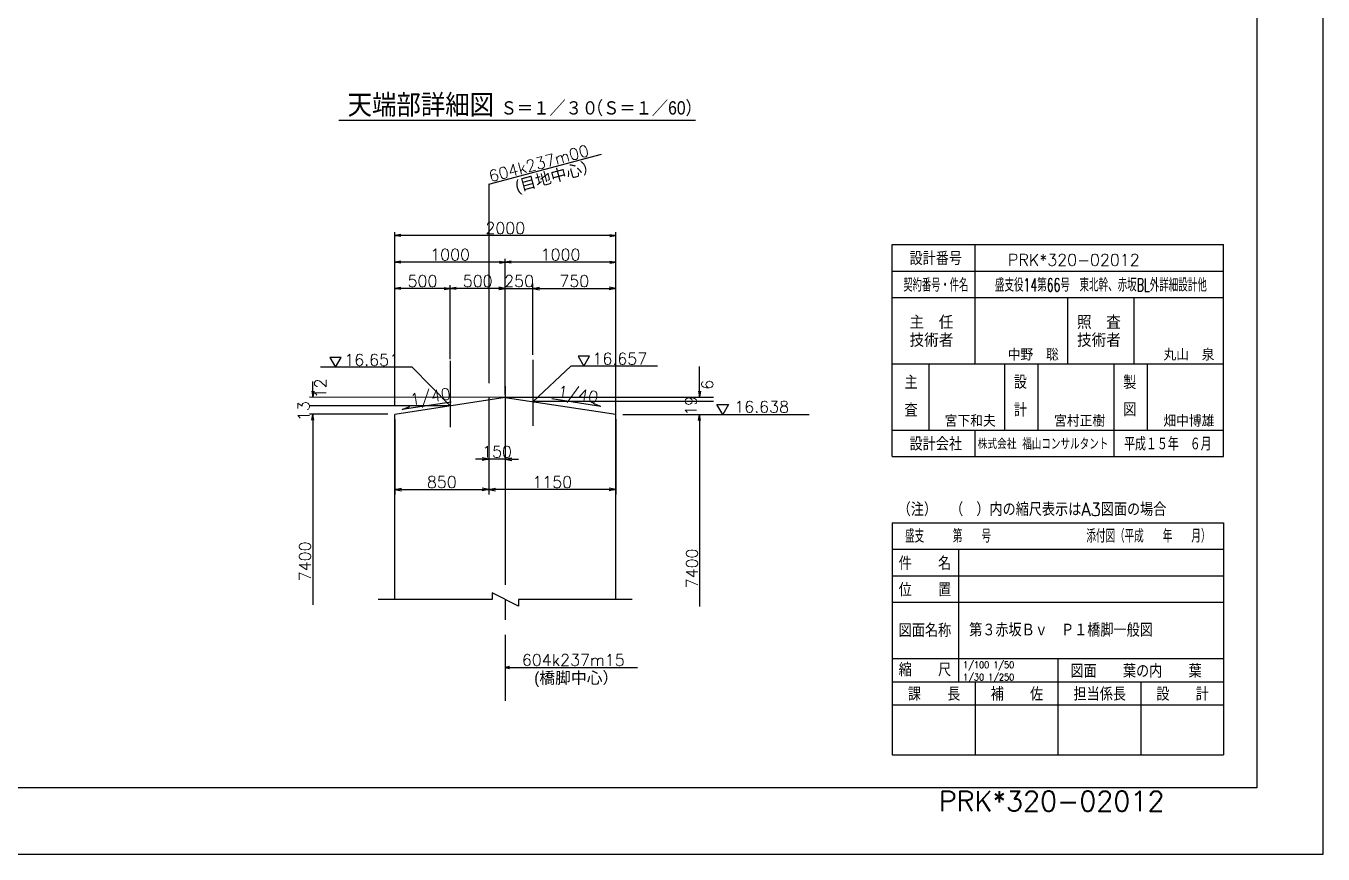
# Model space of a CAD drawing. Extents: x 284700 to 368800, y 984 to 60384.
# Drawn here: x 329653 to 368800, y 984 to 25983 of the extents above; entities that cross this region are included whole.
import ezdxf
from ezdxf.enums import TextEntityAlignment as Align

# ---------------------------------------------------------------- set-up
doc = ezdxf.new("R2010")
doc.units = 0
doc.header["$LTSCALE"] = 300
doc.header["$MEASUREMENT"] = 0
doc.linetypes.add('TEN1SEN1', pattern=[25, 20, -1.5, 2, -1.5])
doc.layers.get('0').update_dxf_attribs({"linetype": 'CONTINUOUS'})
doc.layers.get('DEFPOINTS').update_dxf_attribs({"linetype": 'CONTINUOUS'})
for name, color, linetype in [('タイトル', 3, 'CONTINUOUS'), ('勾配詳細図', 7, 'CONTINUOUS'), ('枠', 2, 'CONTINUOUS'), ('構造上部', 4, 'CONTINUOUS'), ('記号-1', 7, 'CONTINUOUS'), ('ﾀｲﾄﾙ', 7, 'CONTINUOUS')]:
    doc.layers.add(name, color=color, linetype=linetype)
doc.styles.add('MS明朝', font='MS PMincho.ttf')
doc.styles.get("Standard").update_dxf_attribs({"font": 'romans.shx', "bigfont": 'extfont.shx'})
doc.styles.add('STYLE1', font='romans.shx', dxfattribs={"bigfont": 'bigfont.shx'})
doc.dimstyles.new('DIMST1_30', dxfattribs={"dimscale": 100, "dimtxt": 3.5, "dimasz": 2, "dimexe": 1.5, "dimexo": 1.5, "dimgap": 0.5, "dimtad": 1, "dimdec": 0, "dimlfac": 0.3, "dimzin": 0, "dimdsep": 46, "dimtxsty": 'Standard', "dimblk": 'arrow_1', "dimcen": 1.5, "dimdle": 3, "dimclrd": 1, "dimclre": 1, "dimclrt": 3, "dimaunit": 1, "dimadec": 3, "dimazin": 0, "dimtfac": 1, "dimtdec": 0, "dimtix": 1, "dimtmove": 2, "dimatfit": 0, "dimldrblk": 'OPEN30', "dimfxl": 0, "dimtvp": 0.7, "dimtolj": 1, "dimtzin": 0, "dimarcsym": 0})
doc.dimstyles.new('style1', dxfattribs={"dimscale": 100, "dimtxt": 3.5, "dimasz": 1.8, "dimexe": 1, "dimexo": 0.5, "dimgap": 0.5, "dimtad": 1, "dimdec": 0, "dimzin": 0, "dimdsep": 46, "dimtxsty": 'Standard', "dimblk": 'OPEN', "dimcen": 0.09, "dimclrd": 1, "dimclre": 1, "dimclrt": 3, "dimaunit": 1, "dimadec": 0, "dimazin": 0, "dimtfac": 1, "dimtdec": 0, "dimtofl": 0, "dimtmove": 0, "dimatfit": 3, "dimldrblk": 'OPEN', "dimfxl": 0, "dimtolj": 1, "dimtzin": 0, "dimarcsym": 0})

# ---------------------------------------------------------------- blocks, each defined once
blk = doc.blocks.new('_Open')
at = {"color": 0, "linetype": 'Continuous', "lineweight": -2}
for p, q in [((-1, 0.17), (0, 0)), ((-1, -0.17), (0, 0)), ((0, 0), (-1, 0))]:
    blk.add_line(p, q, dxfattribs=at)
blk = doc.blocks.new('*D119')
at = {"layer": 'DEFPOINTS', "color": 0}
for p in [(340787, 19654), (340787, 14478), (347453, 14259)]:
    blk.add_point(p, dxfattribs=at)
at = {"layer": '勾配詳細図', "color": 1, "lineweight": -2}
for p, q in [((340787, 14528), (340787, 19754)), ((347273, 19654), (340967, 19654)), ((347453, 14309), (347453, 19754))]:
    blk.add_line(p, q, dxfattribs=at)
at = {"layer": '勾配詳細図', "color": 1, "lineweight": -2, "xscale": 180, "yscale": 180, "zscale": 180, "rotation": 180}
blk.add_blockref('_Open', (340787, 19654), dxfattribs=at)
at = {"layer": '勾配詳細図', "color": 1, "lineweight": -2, "xscale": 180, "yscale": 180, "zscale": 180}
blk.add_blockref('_Open', (347453, 19654), dxfattribs=at)
at = {"layer": '勾配詳細図', "color": 3, "insert": (344120, 19879), "char_height": 350, "attachment_point": 5}
blk.add_mtext('\\A1;2000', dxfattribs=at)
blk = doc.blocks.new('*D121')
at = {"layer": 'DEFPOINTS', "color": 0}
for p in [(340787, 18054), (342454, 15873), (340787, 14478)]:
    blk.add_point(p, dxfattribs=at)
at = {"layer": '勾配詳細図', "color": 1, "lineweight": -2}
for p, q in [((340787, 14528), (340787, 18154)), ((342274, 18054), (340967, 18054)), ((342454, 15923), (342454, 18154))]:
    blk.add_line(p, q, dxfattribs=at)
at = {"layer": '勾配詳細図', "color": 1, "lineweight": -2, "xscale": 180, "yscale": 180, "zscale": 180, "rotation": 180}
blk.add_blockref('_Open', (340787, 18054), dxfattribs=at)
at = {"layer": '勾配詳細図', "color": 1, "lineweight": -2, "xscale": 180, "yscale": 180, "zscale": 180}
blk.add_blockref('_Open', (342454, 18054), dxfattribs=at)
at = {"layer": '勾配詳細図', "color": 3, "insert": (341620, 18279), "char_height": 350, "attachment_point": 5}
blk.add_mtext('\\A1;500', dxfattribs=at)
blk = doc.blocks.new('*D120')
at = {"layer": 'DEFPOINTS', "color": 0}
for p in [(344120, 18854), (344120, 14894), (347453, 14259)]:
    blk.add_point(p, dxfattribs=at)
at = {"layer": '勾配詳細図', "color": 1, "lineweight": -2}
for p, q in [((344120, 14944), (344120, 18954)), ((347273, 18854), (344300, 18854)), ((347453, 14309), (347453, 18954))]:
    blk.add_line(p, q, dxfattribs=at)
at = {"layer": '勾配詳細図', "color": 1, "lineweight": -2, "xscale": 180, "yscale": 180, "zscale": 180, "rotation": 180}
blk.add_blockref('_Open', (344120, 18854), dxfattribs=at)
at = {"layer": '勾配詳細図', "color": 1, "lineweight": -2, "xscale": 180, "yscale": 180, "zscale": 180}
blk.add_blockref('_Open', (347453, 18854), dxfattribs=at)
at = {"layer": '勾配詳細図', "color": 3, "insert": (345787, 19079), "char_height": 350, "attachment_point": 5}
blk.add_mtext('\\A1;1000', dxfattribs=at)
blk = doc.blocks.new('*D118')
at = {"layer": 'DEFPOINTS', "color": 0}
for p in [(340787, 18854), (344120, 14806), (340787, 14478)]:
    blk.add_point(p, dxfattribs=at)
at = {"layer": '勾配詳細図', "color": 1, "lineweight": -2}
for p, q in [((340787, 14528), (340787, 18954)), ((343940, 18854), (340967, 18854)), ((344120, 14856), (344120, 18954))]:
    blk.add_line(p, q, dxfattribs=at)
at = {"layer": '勾配詳細図', "color": 1, "lineweight": -2, "xscale": 180, "yscale": 180, "zscale": 180, "rotation": 180}
blk.add_blockref('_Open', (340787, 18854), dxfattribs=at)
at = {"layer": '勾配詳細図', "color": 1, "lineweight": -2, "xscale": 180, "yscale": 180, "zscale": 180}
blk.add_blockref('_Open', (344120, 18854), dxfattribs=at)
at = {"layer": '勾配詳細図', "color": 3, "insert": (342454, 19079), "char_height": 350, "attachment_point": 5}
blk.add_mtext('\\A1;1000', dxfattribs=at)
blk = doc.blocks.new('*D117')
at = {"layer": 'DEFPOINTS', "color": 0}
for p in [(342454, 18054), (342454, 15873), (344120, 14856)]:
    blk.add_point(p, dxfattribs=at)
at = {"layer": '勾配詳細図', "color": 1, "lineweight": -2}
for p, q in [((342454, 15923), (342454, 18154)), ((343940, 18054), (342634, 18054)), ((344120, 14906), (344120, 18154))]:
    blk.add_line(p, q, dxfattribs=at)
at = {"layer": '勾配詳細図', "color": 1, "lineweight": -2, "xscale": 180, "yscale": 180, "zscale": 180, "rotation": 180}
blk.add_blockref('_Open', (342454, 18054), dxfattribs=at)
at = {"layer": '勾配詳細図', "color": 1, "lineweight": -2, "xscale": 180, "yscale": 180, "zscale": 180}
blk.add_blockref('_Open', (344120, 18054), dxfattribs=at)
at = {"layer": '勾配詳細図', "color": 3, "insert": (343287, 18279), "char_height": 350, "attachment_point": 5}
blk.add_mtext('\\A1;500', dxfattribs=at)
blk = doc.blocks.new('arrow_1')
at = {"color": 0}
for p, q in [((0, 0), (-1, 0.2)), ((0, 0), (-1, -0.2)), ((-1, 0), (0, 0))]:
    blk.add_line(p, q, dxfattribs=at)
blk = doc.blocks.new('*D122')
at = {"layer": 'DEFPOINTS', "color": 0, "linetype": 'Continuous'}
for p in [(343620, 14693), (344120, 13762), (343620, 12902)]:
    blk.add_point(p, dxfattribs=at)
at = {"layer": '勾配詳細図', "color": 1, "linetype": 'Continuous', "lineweight": -2}
for p, q in [((343620, 14543), (343620, 12752)), ((344120, 13612), (344120, 12752)), ((343420, 12902), (343220, 12902)), ((344120, 12902), (343620, 12902)), ((344320, 12902), (344520, 12902))]:
    blk.add_line(p, q, dxfattribs=at)
at = {"layer": '勾配詳細図', "color": 1, "linetype": 'Continuous', "lineweight": -2, "xscale": 200, "yscale": 200, "zscale": 200}
blk.add_blockref('arrow_1', (343620, 12902), dxfattribs=at)
at = {"layer": '勾配詳細図', "color": 1, "linetype": 'Continuous', "lineweight": -2, "xscale": 200, "yscale": 200, "zscale": 200, "rotation": 180}
blk.add_blockref('arrow_1', (344120, 12902), dxfattribs=at)
at = {"layer": '勾配詳細図', "color": 3, "linetype": 'Continuous', "insert": (343870, 13127), "char_height": 350, "attachment_point": 5}
blk.add_mtext('\\A1;150', dxfattribs=at)
blk = doc.blocks.new('_Open30')
at = {"layer": '記号-1', "color": 0, "linetype": 'Continuous', "lineweight": -2}
for p, q in [((-1, 0.27), (0, 0)), ((0, 0), (-1, -0.27)), ((0, 0), (-1, 0))]:
    blk.add_line(p, q, dxfattribs=at)
blk = doc.blocks.new('*D123')
at = {"layer": 'DEFPOINTS', "color": 0, "linetype": 'Continuous'}
for p in [(340787, 14257), (343620, 12901), (343620, 11987)]:
    blk.add_point(p, dxfattribs=at)
at = {"layer": '構造上部', "color": 1, "linetype": 'Continuous', "lineweight": -2}
for p, q in [((340787, 14107), (340787, 11837)), ((343620, 12751), (343620, 11837)), ((340987, 11987), (343420, 11987))]:
    blk.add_line(p, q, dxfattribs=at)
at = {"layer": '構造上部', "color": 1, "linetype": 'Continuous', "lineweight": -2, "xscale": 200, "yscale": 200, "zscale": 200, "rotation": 180}
blk.add_blockref('arrow_1', (340787, 11987), dxfattribs=at)
at = {"layer": '構造上部', "color": 1, "linetype": 'Continuous', "lineweight": -2, "xscale": 200, "yscale": 200, "zscale": 200}
blk.add_blockref('arrow_1', (343620, 11987), dxfattribs=at)
at = {"layer": '構造上部', "color": 3, "linetype": 'Continuous', "insert": (342204, 12212), "char_height": 350, "attachment_point": 5}
blk.add_mtext('\\A1;850', dxfattribs=at)
blk = doc.blocks.new('*D124')
at = {"layer": 'DEFPOINTS', "color": 0, "linetype": 'Continuous'}
for p in [(347453, 14259), (343620, 12901), (343620, 11987)]:
    blk.add_point(p, dxfattribs=at)
at = {"layer": '構造上部', "color": 1, "linetype": 'Continuous', "lineweight": -2}
for p, q in [((347453, 14109), (347453, 11837)), ((343620, 12751), (343620, 11837)), ((347253, 11987), (343820, 11987))]:
    blk.add_line(p, q, dxfattribs=at)
at = {"layer": '構造上部', "color": 1, "linetype": 'Continuous', "lineweight": -2, "xscale": 200, "yscale": 200, "zscale": 200, "rotation": 180}
blk.add_blockref('arrow_1', (343620, 11987), dxfattribs=at)
at = {"layer": '構造上部', "color": 1, "linetype": 'Continuous', "lineweight": -2, "xscale": 200, "yscale": 200, "zscale": 200}
blk.add_blockref('arrow_1', (347453, 11987), dxfattribs=at)
at = {"layer": '構造上部', "color": 3, "linetype": 'Continuous', "insert": (345537, 12212), "char_height": 350, "attachment_point": 5}
blk.add_mtext('\\A1;1150', dxfattribs=at)
blk = doc.blocks.new('*D125')
at = {"layer": 'DEFPOINTS', "color": 0, "linetype": 'Continuous'}
for p in [(344954, 18054), (344954, 15906), (344120, 14770)]:
    blk.add_point(p, dxfattribs=at)
at = {"layer": '構造上部', "color": 1, "linetype": 'Continuous', "lineweight": -2}
for p, q in [((343920, 18054), (343720, 18054)), ((344120, 14920), (344120, 18204)), ((344120, 18054), (344954, 18054)), ((344954, 16056), (344954, 18204)), ((345154, 18054), (345354, 18054))]:
    blk.add_line(p, q, dxfattribs=at)
at = {"layer": '構造上部', "color": 1, "linetype": 'Continuous', "lineweight": -2, "xscale": 200, "yscale": 200, "zscale": 200}
blk.add_blockref('arrow_1', (344120, 18054), dxfattribs=at)
at = {"layer": '構造上部', "color": 1, "linetype": 'Continuous', "lineweight": -2, "xscale": 200, "yscale": 200, "zscale": 200, "rotation": 180}
blk.add_blockref('arrow_1', (344954, 18054), dxfattribs=at)
at = {"layer": '構造上部', "color": 3, "linetype": 'Continuous', "insert": (344537, 18279), "char_height": 350, "attachment_point": 5}
blk.add_mtext('\\A1;250', dxfattribs=at)
blk = doc.blocks.new('*D127')
at = {"layer": 'DEFPOINTS', "color": 0, "linetype": 'Continuous'}
for p in [(347453, 18054), (344954, 15906), (347453, 14109)]:
    blk.add_point(p, dxfattribs=at)
at = {"layer": '構造上部', "color": 1, "linetype": 'Continuous', "lineweight": -2}
for p, q in [((344954, 16056), (344954, 18204)), ((345154, 18054), (347253, 18054)), ((347453, 14259), (347453, 18204))]:
    blk.add_line(p, q, dxfattribs=at)
at = {"layer": '構造上部', "color": 1, "linetype": 'Continuous', "lineweight": -2, "xscale": 200, "yscale": 200, "zscale": 200, "rotation": 180}
blk.add_blockref('arrow_1', (344954, 18054), dxfattribs=at)
at = {"layer": '構造上部', "color": 1, "linetype": 'Continuous', "lineweight": -2, "xscale": 200, "yscale": 200, "zscale": 200}
blk.add_blockref('arrow_1', (347453, 18054), dxfattribs=at)
at = {"layer": '構造上部', "color": 3, "linetype": 'Continuous', "insert": (346203, 18279), "char_height": 350, "attachment_point": 5}
blk.add_mtext('\\A1;750', dxfattribs=at)

msp = doc.modelspace()

# ---------------------------------------------------------------- linework, layer by layer
at = {"layer": '勾配詳細図', "color": 2, "linetype": 'Continuous'}
msp.add_line((339093.06232, 23138.73938), (349865.01142, 23138.73938), dxfattribs=at)
at = {"layer": '勾配詳細図', "color": 1, "linetype": 'Continuous'}
for p, q in [((343619.99256, 21201.04464), (347027.34179, 22114.04333)), ((338824.29291, 15976.83599), (338997.47559, 15676.86599)), ((339170.66827, 15976.83599), (338824.29291, 15976.83599)), ((338997.47559, 15676.86599), (339170.66827, 15976.83599)), ((346661.16757, 16009.93955), (346314.79222, 16009.93955)), ((346314.79222, 16009.93955), (346487.9749, 15709.96955)), ((346487.9749, 15709.96955), (346661.16757, 16009.93955)), ((342490.60821, 14630.13246), (341008.4041, 14400.75073)), ((341008.4041, 14400.75073), (341239.57421, 14495.86416)), ((347004.60052, 14491.18928), (345523.02182, 14724.57642)), ((347004.60052, 14491.18928), (346773.68835, 14586.92719)), ((350508.72273, 14557.43133), (350855.09809, 14557.43133)), ((350681.90541, 14257.46133), (350508.72273, 14557.43133)), ((350855.09809, 14557.43133), (350681.90541, 14257.46133)), ((343720.03256, 8666.69212), (340287.0459, 8666.69212)), ((344519.95256, 8466.71212), (343720.03256, 8866.67212)), ((343720.03256, 8866.67212), (343720.03256, 8666.69212)), ((344519.95256, 8666.69212), (344519.95256, 8466.71212)), ((347952.93923, 8666.69212), (344519.95256, 8666.69212))]:
    msp.add_line(p, q, dxfattribs=at)
at = {"layer": '勾配詳細図', "color": 1, "linetype": 'TEN1SEN1'}
for p, q in [((343619.99256, 21201.04464), (343619.99256, 12901.40283)), ((342453.87256, 15872.92232), (342453.87256, 13873.12232)), ((344953.57256, 15906.24498), (344953.57256, 13906.44498)), ((344120.07256, 15106.41702), (344120.07256, 5609.47271))]:
    msp.add_line(p, q, dxfattribs=at)
at = {"layer": '勾配詳細図', "color": 1}
for p, q in [((349981.73633, 14957.49643), (349981.73633, 15704.08843)), ((338315.74878, 15073.90027), (338315.74878, 15253.88227)), ((338315.74878, 14914.11411), (338315.74878, 15094.09611)), ((349981.73633, 14915.83055), (349981.73633, 15095.81255)), ((344120.07256, 14770.44172), (338215.75878, 14775.53217)), ((342458.6701, 14513.58116), (338215.75878, 14518.67161)), ((350399.88902, 14770.44172), (344120.07256, 14770.44172)), ((350399.88902, 14644.78838), (344960.15524, 14644.78838)), ((340570.42756, 14258.70988), (338215.75878, 14258.70988)), ((338315.74878, 14258.70988), (338315.74878, 8509.61565)), ((347669.71756, 14255.25939), (353291.34003, 14255.25939)), ((349981.73633, 14255.25939), (349981.73633, 8456.90359))]:
    msp.add_line(p, q, dxfattribs=at)
at = {"layer": '勾配詳細図', "color": 3, "linetype": 'Continuous'}
for p, q in [((344119.99256, 14770.44162), (340787.07256, 14256.90351)), ((344119.99256, 14770.44162), (347453.07256, 14259.42807)), ((340787.07256, 8666.69212), (340787.07256, 14256.90351)), ((347453.07256, 8666.69212), (347453.07256, 14259.42807))]:
    msp.add_line(p, q, dxfattribs=at)
at = {"layer": '勾配詳細図', "color": 1, "linetype": 'Continuous', "flags": 128}
for points in [[(341306.72447, 15676.86599), (338545.30409, 15676.86599)], [(342458.6701, 14513.58116), (341306.72447, 15676.86599)], [(344960.15524, 14644.78838), (346094.41954, 15709.96955)], [(348712.61424, 15709.96955), (346094.41954, 15709.96955)], [(344250.05956, 6647.51257), (344120.07256, 6617.51557), (344250.05956, 6587.51857)], [(344120.07256, 6617.51557), (344444.75008, 6617.51557)], [(344120.07256, 6617.51557), (344444.75008, 6617.51557)], [(344444.75008, 6617.51557), (348106.73385, 6617.51557)]]:
    msp.add_lwpolyline(points, dxfattribs=at)
at = {"layer": '枠', "color": 1, "linetype": 'Continuous', "flags": 128}
msp.add_lwpolyline([(284699.58994, 60383.71503), (284699.58994, 983.71503), (368799.58994, 983.71503), (368799.58994, 60383.71503), (284699.58994, 60383.71503)], dxfattribs=at)
at = {"layer": '枠', "color": 2, "linetype": 'Continuous', "flags": 128}
msp.add_lwpolyline([(287699.58994, 2983.71503), (287699.58994, 58383.71503), (366799.58994, 58383.71503), (366799.58994, 2983.71503), (287699.58994, 2983.71503)], dxfattribs=at)
at = {"layer": 'ﾀｲﾄﾙ', "color": 3, "linetype": 'Continuous'}
for p, q in [((355799.58994, 19383.71503), (365799.58994, 19383.71503)), ((355799.58994, 12983.71503), (355799.58994, 19383.71503)), ((358299.58994, 15783.71503), (358299.58994, 19383.71503)), ((365799.58994, 12983.71503), (365799.58994, 19383.71503)), ((355799.58994, 18583.71503), (365799.58994, 18583.71503)), ((355799.58994, 17783.71503), (365799.58994, 17783.71503)), ((361099.58994, 15783.71503), (361099.58994, 17783.71503)), ((363099.58994, 15783.71503), (363099.58994, 17783.71503)), ((355799.58994, 15783.71503), (365799.58994, 15783.71503)), ((356899.58994, 15783.71503), (356899.58994, 13783.71503)), ((359199.58994, 13783.71503), (359199.58994, 15783.71503)), ((360199.58994, 13783.71503), (360199.58994, 15783.71503)), ((362499.58994, 12983.71503), (362499.58994, 15783.71503)), ((363499.58994, 13783.71503), (363499.58994, 15783.71503)), ((355799.58994, 13783.71503), (365799.58994, 13783.71503)), ((358299.58994, 12983.71503), (358299.58994, 13783.71503)), ((355799.58994, 12983.71503), (365799.58994, 12983.71503)), ((355799.58994, 10983.71503), (355799.58994, 3983.71503)), ((355799.58994, 10983.71503), (365799.58994, 10983.71503)), ((365799.58994, 10983.71503), (365799.58994, 3983.71503)), ((355799.58994, 10183.71503), (365799.58994, 10183.71503)), ((357799.58994, 10183.71503), (357799.58994, 6183.71503)), ((355799.58994, 9383.71503), (365799.58994, 9383.71503)), ((355799.58994, 8583.71503), (365799.58994, 8583.71503)), ((355799.58994, 6883.71503), (365799.58994, 6883.71503)), ((360799.58994, 6883.71503), (360799.58994, 3983.71503)), ((355799.58994, 6183.71503), (365799.58994, 6183.71503)), ((358299.58994, 6183.71503), (358299.58994, 3983.71503)), ((363299.58994, 6183.71503), (363299.58994, 3983.71503)), ((355799.58994, 5483.71503), (365799.58994, 5483.71503)), ((355799.58994, 3983.71503), (365799.58994, 3983.71503))]:
    msp.add_line(p, q, dxfattribs=at)

# ---------------------------------------------------------------- block references
at = {"layer": '勾配詳細図', "color": 1, "xscale": -179.9820000000036, "yscale": 179.9820000000036, "zscale": 179.982}
for p, rotation in [((338315.74878, 14775.79598), 90), ((349981.73633, 14777.51443), 90), ((338315.74878, 14258.70988), 270), ((349981.73633, 14255.25939), 270)]:
    msp.add_blockref('_Open', p, dxfattribs=dict(at, rotation=rotation))

# ---------------------------------------------------------------- texts
at = {"layer": 'タイトル', "color": 3}
msp.add_text('PRK*320-02012', height=600, dxfattribs=at).set_placement((357199.62994, 2283.63503))
at = {"layer": '勾配詳細図', "color": 2, "style": 'MS明朝', "width": 0.9}
for s, height, p in [('天端部詳細図', 600, (341570.64869, 23308.73938)), ('Ｓ＝１／３０', 400, (345451.48918, 23308.73938)), ('（Ｓ＝１／60）', 400, (348315.85943, 23308.73938))]:
    msp.add_text(s, height=height, dxfattribs=at).set_placement(p, align=Align.CENTER)
at = {"layer": '勾配詳細図', "color": 3}
for s, rotation, p in [('604k237m00', 15, (343676.95687, 21262.93845)), ('1/40', 8.797465516, (341279.82729, 14528.76689)), ('1/40', 351.047669911, (345678.31566, 14784.91128))]:
    msp.add_text(s, height=349.965, rotation=rotation, dxfattribs=at).set_placement(p)
at = {"layer": '勾配詳細図', "color": 3, "style": 'MS明朝'}
msp.add_text('(目地中心）', height=349.965, rotation=15.000000001, dxfattribs=at).set_placement((344470.88747, 20964.31832))
at = {"layer": '勾配詳細図', "color": 3}
for s, p in [('16.651', (339261.12709, 15726.851)), ('16.657', (346752.04613, 15759.96455)), ('16.638', (351031.75725, 14309.42307)), ('604k237m15', (344619.73258, 6667.51057))]:
    msp.add_text(s, height=349.965, dxfattribs=at).set_placement(p)
at = {"layer": '勾配詳細図', "color": 3, "style": 'MS明朝'}
msp.add_text('(橋脚中心）', height=349.965, dxfattribs=at).set_placement((344992.79631, 6129.35835))
at = {"layer": '勾配詳細図', "color": 3, "char_height": 349.965, "attachment_point": 5, "rotation": 90}
for s, insert in [('12', (338541.39031, 15042.73334)), ('6', (350216.56441, 15151.21019)), ('13', (338034.55996, 14357.16477)), ('19', (349719.709, 14514.48126)), ('7400', (338072.64445, 9820.11631)), ('7400', (349755.05625, 9606.23207))]:
    msp.add_mtext(s, dxfattribs=dict(at, insert=insert))
at = {"layer": 'ﾀｲﾄﾙ', "color": 3, "ltscale": 100, "style": 'STYLE1'}
for s, height, width, p in [('設計番号', 400, 0.9, (357112.74225, 18983.71503)), ('契約番号・件名', 400, 0.5, (357112.74225, 18183.71503)), ('盛支役14第66号\u3000東北幹、赤坂BL外詳細設計他', 400, 0.6, (362096.12076, 18183.71503)), ('主', 400, 0.9, (356365.35181, 15240.019)), ('設', 400, 0.9, (359665.35181, 15240.019)), ('製', 400, 0.9, (362965.35181, 15240.019)), ('査', 400, 0.9, (356365.35181, 14410.37543)), ('計', 400, 0.9, (359665.35181, 14410.37543)), ('図', 400, 0.9, (362965.35181, 14410.37543)), ('設計会社', 400, 0.9, (357112.74225, 13383.71503)), ('株式会社', 300, 0.75, (358961.22105, 13383.71503)), ('福山コンサルタント', 350, 0.75, (361020.39211, 13383.71503)), ('平成１５年\u3000６月', 400, 0.75, (364116.37093, 13383.71503))]:
    msp.add_text(s, height=height, dxfattribs=dict(at, width=width)).set_placement(p, align=Align.MIDDLE)
for s, height, p in [('PRK*320-02012', 350, (361278.5479, 18919.57624)), ('主\u3000任', 400, (356981.75359, 17053.70818)), ('照\u3000査', 400, (362036.02261, 17053.70818)), ('技術者', 400, (356981.75359, 16513.72156)), ('技術者', 400, (362036.02261, 16513.72156)), ('中野\u3000聡', 350, (360051.92744, 16075.39724)), ('丸山\u3000泉', 350, (364751.92744, 16075.39724)), ('宮下和夫', 350, (358151.92744, 14075.39724)), ('宮村正樹', 350, (361451.92744, 14075.39724)), ('畑中博雄', 350, (364751.92744, 14075.39724))]:
    msp.add_text(s, height=height, dxfattribs=at).set_placement(p, align=Align.MIDDLE)
for s, height, width, p in [('（注）\u3000（\u3000）内の縮尺表示はA3図面の場合', 400, 0.9, (355960.43154, 11188.95636)), ('盛支\u3000\u3000\u3000第\u3000\u3000号\u3000\u3000\u3000\u3000\u3000\u3000\u3000\u3000\u3000\u3000添付図（平成\u3000\u3000年\u3000\u3000月）', 400, 0.6, (356186.08356, 10386.39294)), ('件\u3000\u3000名', 400, 0.9, (355991.7518, 9560.16089)), ('位\u3000\u3000置', 400, 0.9, (355991.7518, 8760.16089)), ('図面名称', 400, 0.9, (355991.7518, 7534.0744)), ('第３赤坂Ｂｖ\u3000Ｐ１橋脚一般図', 400, 0.9, (358119.57873, 7547.23779)), ('縮\u3000\u3000尺', 400, 0.9, (355991.7518, 6346.96627)), ('1/100 1/50 ', 200, 0.9, (357937.14897, 6594.08886)), ('図面\u3000\u3000葉の内\u3000\u3000葉', 400, 0.9, (361175.83767, 6307.24558)), ('1/30 1/250 ', 200, 0.9, (357937.14897, 6226.25277)), ('課\u3000\u3000長', 400, 0.9, (356268.7706, 5613.47287)), ('補\u3000\u3000佐', 400, 0.9, (358768.7706, 5613.47287)), ('担当係長', 400, 0.9, (361268.7706, 5613.47287)), ('設\u3000\u3000計', 400, 0.9, (363768.7706, 5613.47287))]:
    msp.add_text(s, height=height, dxfattribs=dict(at, width=width)).set_placement(p)

# ---------------------------------------------------------------- dimensions: what is measured, and where the dimension line sits
at = {"layer": '勾配詳細図', "color": 3}
dim = msp.add_linear_dim(base=(340787.07256, 19653.60359), p1=(347453.07256, 14259.42807), p2=(340787.07256, 14478.21307), angle=180, text='2000', dimstyle='style1', dxfattribs=at)
dim.commit()
dim.dimension.update_dxf_attribs({"geometry": '*D119', "text_midpoint": (344120.07256, 19878.60359)})
at = {"layer": '勾配詳細図', "color": 1}
dim = msp.add_linear_dim(base=(340787.07256, 18853.60359), p1=(344120.07256, 14806.41793), p2=(340787.07256, 14478.21307), angle=180, text='1000', dimstyle='style1', dxfattribs=at)
dim.commit()
dim.dimension.update_dxf_attribs({"geometry": '*D118', "text_midpoint": (342453.57256, 19078.60359)})
for base, p1, p2, text, override, picture, middle in [((344120.07256, 18853.60359), (347453.07256, 14259.42807), (344120.07256, 14893.91627), '1000', {"dimtxsty": 'Standard'}, '*D120', (345786.57256, 19078.60359)), ((340787.07256, 18053.60359), (342453.87256, 15872.92232), (340787.07256, 14478.21307), '500', {"dimtmove": 1}, '*D121', (341620.47256, 18278.60359)), ((342453.87256, 18053.60359), (344120.07256, 14856.41793), (342453.87256, 15872.92232), '500', {"dimtmove": 1}, '*D117', (343286.97256, 18278.60359))]:
    dim = msp.add_linear_dim(base=base, p1=p1, p2=p2, angle=180, text=text, dimstyle='style1', override=override, dxfattribs=at)
    dim.commit()
    dim.dimension.update_dxf_attribs({"geometry": picture, "text_midpoint": middle})
at = {"layer": '勾配詳細図', "linetype": 'Continuous'}
dim = msp.add_linear_dim(base=(343619.99256, 12902.08401), p1=(344120.07256, 13761.9803), p2=(343619.99256, 14693.40135), angle=180, dimstyle='DIMST1_30', dxfattribs=at)
dim.commit()
dim.dimension.update_dxf_attribs({"geometry": '*D122', "text_midpoint": (343870.03256, 13127.08401)})
at = {"layer": '構造上部', "linetype": 'Continuous'}
for base, p1, p2, picture, middle in [((344953.57256, 18053.60359), (344120.07256, 14770.42936), (344953.57256, 15906.24498), '*D125', (344536.82256, 18278.60359)), ((347453.07256, 18053.60359), (344953.57256, 15906.24498), (347453.07256, 14109.42807), '*D127', (346203.32256, 18278.60359)), ((343619.99256, 11987.40345), (340787.07256, 14256.90351), (343619.99256, 12901.40283), '*D123', (342203.53256, 12212.40345)), ((343619.99256, 11987.40345), (347453.07256, 14259.42807), (343619.99256, 12901.40283), '*D124', (345536.53256, 12212.40345))]:
    dim = msp.add_linear_dim(base=base, p1=p1, p2=p2, dimstyle='DIMST1_30', dxfattribs=at)
    dim.commit()
    dim.dimension.update_dxf_attribs({"geometry": picture, "text_midpoint": middle})

doc.saveas('drawing.dxf')
